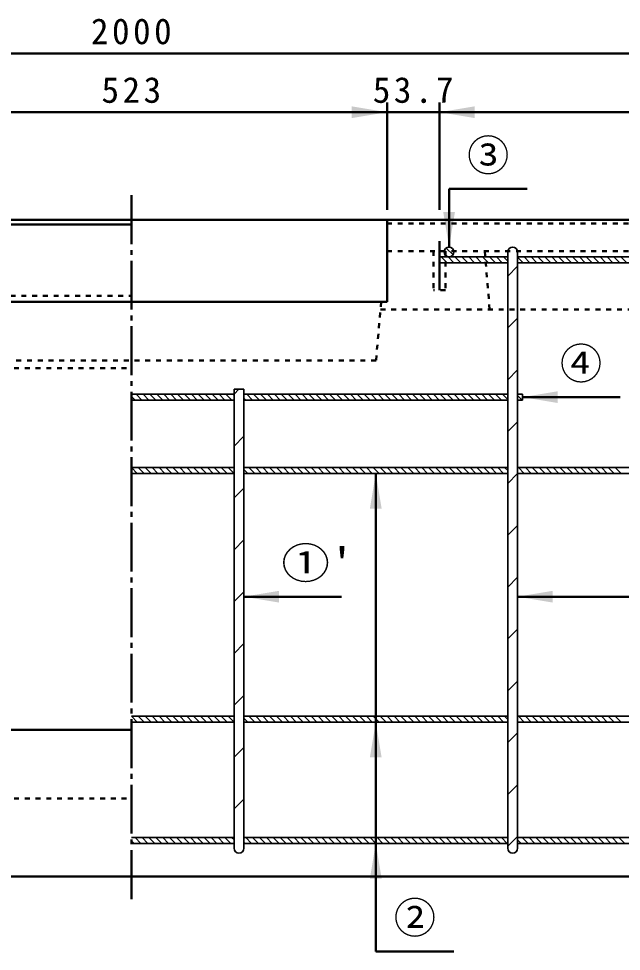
# Model space of a CAD drawing. Units: millimetres, scale not verified. Extents: x 100 to 4105, y 100 to 2870.
# Drawn here: x 2819 to 3436, y 833 to 1787 of the extents above; entities that cross this region are included whole.
import ezdxf
from ezdxf.enums import TextEntityAlignment as Align

# ---------------------------------------------------------------- set-up
doc = ezdxf.new("R2010")
doc.units = ezdxf.units.MM
doc.header["$LTSCALE"] = 5
doc.linetypes.add('USER1', pattern=[2.2, 1, -1.2])
doc.linetypes.add('USER3', pattern=[13.4, 10, -1.2, 1, -1.2])
doc.layers.add('V-nasSTD', color=7, linetype='Continuous', lineweight=50)
doc.styles.add('ＭＳ ゴシック', font='')
doc.styles.get('ＭＳ ゴシック').set_extended_font_data('MS Gothic')

msp = doc.modelspace()

# ---------------------------------------------------------------- hatches: boundary and pattern name
at = {"layer": 'V-nasSTD'}
for points in [[(3159.85, 1685.38), (3195.85, 1691.38), (3159.85, 1697.38)], [(3285.55, 1697.38), (3249.55, 1691.38), (3285.55, 1685.38)], [(3265.35, 1589.379), (3259.35, 1553.379), (3253.35, 1589.379)], [(3370.35, 1405.879), (3334.35, 1399.879), (3370.35, 1393.879)], [(3190.35, 1285.879), (3184.35, 1321.879), (3178.35, 1285.879)], [(3085.35, 1201.694), (3049.35, 1195.694), (3085.35, 1189.694)], [(3365.35, 1201.694), (3329.35, 1195.694), (3365.35, 1189.694)], [(3190.35, 1031.379), (3184.35, 1067.379), (3178.35, 1031.379)], [(3190.35, 907.379), (3184.35, 943.379), (3178.35, 907.379)]]:
    msp.add_hatch(color=256, dxfattribs=at).paths.add_polyline_path(points)

# ---------------------------------------------------------------- linework, layer by layer
for p, q in [((1934.35, 1751.38), (3934.35, 1751.38)), ((3195.85, 1591.38), (3195.85, 1701.38)), ((3249.55, 1591.38), (3249.55, 1701.38)), ((2672.85, 1691.38), (3195.85, 1691.38)), ((3195.85, 1691.38), (3249.55, 1691.38)), ((3249.55, 1691.38), (3880.65, 1691.38)), ((3259.35, 1612.879), (3259.35, 1553.379)), ((3259.35, 1612.879), (3339.35, 1612.879)), ((2672.85, 1581.38), (3195.85, 1581.38)), ((2672.85, 1576.38), (2934.35, 1576.38)), ((3195.85, 1581.38), (3934.35, 1581.38)), ((3195.85, 1581.38), (3195.85, 1497.38)), ((2672.85, 1497.38), (3195.85, 1497.38)), ((3334.35, 1399.879), (3434.35, 1399.879)), ((3184.35, 832.879), (3184.35, 1321.879)), ((3049.35, 1195.694), (3149.35, 1195.694)), ((4037.35, 1195.694), (3329.35, 1195.694)), ((2054.35, 1059.38), (2934.35, 1059.38)), ((1934.35, 909.38), (3934.35, 909.38)), ((3184.35, 832.879), (3264.35, 832.879))]:
    msp.add_line(p, q, dxfattribs=at)
at = {"layer": 'V-nasSTD', "linetype": 'USER3'}
for p, q in [((2934.35, 1606.38), (2934.35, 884.38)), ((3249.55, 1559.38), (3249.55, 1509.38))]:
    msp.add_line(p, q, dxfattribs=at)
at = {"layer": 'V-nasSTD', "linetype": 'USER1'}
for p, q in [((3195.85, 1577.38), (3934.35, 1577.38)), ((3195.85, 1549.38), (3934.35, 1549.38)), ((3243.55, 1549.38), (3243.55, 1509.38)), ((3255.55, 1549.38), (3255.55, 1509.38)), ((3295.85, 1549.38), (3300.85, 1489.38)), ((3255.55, 1509.38), (3243.55, 1509.38)), ((2678.85, 1503.38), (2934.35, 1503.38)), ((3189.85, 1497.38), (3184.591, 1437.269)), ((3189.151, 1489.38), (3934.35, 1489.38)), ((3184.591, 1437.269), (2684.109, 1437.269)), ((1934.35, 1429.38), (2934.35, 1429.38)), ((1934.35, 989.38), (2934.35, 989.38))]:
    msp.add_line(p, q, dxfattribs=at)
at = {"layer": 'V-nasSTD', "lineweight": 35}
for p, q in [((3254.494, 1547.189), (3258.16, 1543.523)), ((3256.364, 1552.39), (3263.361, 1545.393)), ((3319.35, 938.379), (3319.35, 1548.379)), ((3329.35, 1548.379), (3329.35, 938.379)), ((3319.35, 1543.379), (3249.35, 1543.379)), ((3249.35, 1537.379), (3249.35, 1543.379)), ((3249.35, 1538.19), (3250.161, 1537.379)), ((3319.35, 1537.379), (3249.35, 1537.379)), ((3251.232, 1543.379), (3257.232, 1537.379)), ((3258.304, 1543.379), (3264.304, 1537.379)), ((3265.375, 1543.379), (3271.375, 1537.379)), ((3272.446, 1543.379), (3278.446, 1537.379)), ((3279.517, 1543.379), (3285.517, 1537.379)), ((3286.588, 1543.379), (3292.588, 1537.379)), ((3293.659, 1543.379), (3299.659, 1537.379)), ((3300.73, 1543.379), (3306.73, 1537.379)), ((3307.801, 1543.379), (3313.801, 1537.379)), ((3314.872, 1543.379), (3319.35, 1538.901)), ((3329.35, 1543.379), (3539.35, 1543.379)), ((3329.35, 1543.043), (3335.014, 1537.379)), ((3539.35, 1537.379), (3329.35, 1537.379)), ((3336.085, 1543.379), (3342.085, 1537.379)), ((3343.156, 1543.379), (3349.156, 1537.379)), ((3350.227, 1543.379), (3356.227, 1537.379)), ((3357.298, 1543.379), (3363.298, 1537.379)), ((3364.37, 1543.379), (3370.37, 1537.379)), ((3371.441, 1543.379), (3377.441, 1537.379)), ((3378.512, 1543.379), (3384.512, 1537.379)), ((3385.583, 1543.379), (3391.583, 1537.379)), ((3392.654, 1543.379), (3398.654, 1537.379)), ((3399.725, 1543.379), (3405.725, 1537.379)), ((3406.796, 1543.379), (3412.796, 1537.379)), ((3413.867, 1543.379), (3419.867, 1537.379)), ((3420.938, 1543.379), (3426.938, 1537.379)), ((3428.009, 1543.379), (3434.009, 1537.379)), ((3435.08, 1543.379), (3441.08, 1537.379)), ((3319.35, 1523.727), (3329.35, 1533.727)), ((3319.35, 1470.694), (3329.35, 1480.694)), ((3319.35, 1417.661), (3329.35, 1427.661)), ((2934.35, 1402.879), (3039.35, 1402.879)), ((2939.184, 1402.879), (2945.184, 1396.879)), ((2946.255, 1402.879), (2952.255, 1396.879)), ((2953.326, 1402.879), (2959.326, 1396.879)), ((2960.397, 1402.879), (2966.397, 1396.879)), ((2967.468, 1402.879), (2973.468, 1396.879)), ((2974.539, 1402.879), (2980.539, 1396.879)), ((2981.611, 1402.879), (2987.611, 1396.879)), ((2988.682, 1402.879), (2994.682, 1396.879)), ((2995.753, 1402.879), (3001.753, 1396.879)), ((3002.824, 1402.879), (3008.824, 1396.879)), ((3009.895, 1402.879), (3015.895, 1396.879)), ((3016.966, 1402.879), (3022.966, 1396.879)), ((3024.037, 1402.879), (3030.037, 1396.879)), ((3031.108, 1402.879), (3037.108, 1396.879)), ((3038.179, 1402.879), (3039.35, 1401.708)), ((3039.35, 938.379), (3039.35, 1407.879)), ((3039.35, 1407.879), (3049.35, 1407.879)), ((3039.35, 1402.826), (3044.404, 1407.879)), ((3049.35, 1407.879), (3049.35, 938.379)), ((3049.35, 1402.879), (3319.35, 1402.879)), ((3052.321, 1402.879), (3058.321, 1396.879)), ((3059.392, 1402.879), (3065.392, 1396.879)), ((3066.463, 1402.879), (3072.463, 1396.879)), ((3073.534, 1402.879), (3079.534, 1396.879)), ((3080.605, 1402.879), (3086.605, 1396.879)), ((3087.677, 1402.879), (3093.677, 1396.879)), ((3094.748, 1402.879), (3100.748, 1396.879)), ((3101.819, 1402.879), (3107.819, 1396.879)), ((3108.89, 1402.879), (3114.89, 1396.879)), ((3115.961, 1402.879), (3121.961, 1396.879)), ((3123.032, 1402.879), (3129.032, 1396.879)), ((3130.103, 1402.879), (3136.103, 1396.879)), ((3137.174, 1402.879), (3143.174, 1396.879)), ((3144.245, 1402.879), (3150.245, 1396.879)), ((3151.316, 1402.879), (3157.316, 1396.879)), ((3158.387, 1402.879), (3164.387, 1396.879)), ((3165.458, 1402.879), (3171.458, 1396.879)), ((3172.529, 1402.879), (3178.529, 1396.879)), ((3179.6, 1402.879), (3185.6, 1396.879)), ((3186.671, 1402.879), (3192.671, 1396.879)), ((3193.743, 1402.879), (3199.743, 1396.879)), ((3200.814, 1402.879), (3206.814, 1396.879)), ((3207.885, 1402.879), (3213.885, 1396.879)), ((3214.956, 1402.879), (3220.956, 1396.879)), ((3222.027, 1402.879), (3228.027, 1396.879)), ((3229.098, 1402.879), (3235.098, 1396.879)), ((3236.169, 1402.879), (3242.169, 1396.879)), ((3243.24, 1402.879), (3249.24, 1396.879)), ((3250.311, 1402.879), (3256.311, 1396.879)), ((3257.382, 1402.879), (3263.382, 1396.879)), ((3264.453, 1402.879), (3270.453, 1396.879)), ((3271.524, 1402.879), (3277.524, 1396.879)), ((3278.595, 1402.879), (3284.595, 1396.879)), ((3285.666, 1402.879), (3291.666, 1396.879)), ((3292.738, 1402.879), (3298.738, 1396.879)), ((3299.809, 1402.879), (3305.809, 1396.879)), ((3306.88, 1402.879), (3312.88, 1396.879)), ((3313.951, 1402.879), (3319.35, 1397.48)), ((3329.35, 1402.879), (3334.35, 1402.879)), ((3334.35, 1402.879), (3334.35, 1396.879)), ((2934.35, 1400.642), (2938.113, 1396.879)), ((3039.35, 1396.879), (2934.35, 1396.879)), ((3049.35, 1398.779), (3051.25, 1396.879)), ((3049.35, 1396.879), (3319.35, 1396.879)), ((3329.35, 1401.622), (3334.093, 1396.879)), ((3334.35, 1396.879), (3329.35, 1396.879)), ((3319.35, 1364.628), (3329.35, 1374.628)), ((3039.35, 1349.793), (3049.35, 1359.793)), ((2934.35, 1327.879), (3039.35, 1327.879)), ((2934.35, 1327.863), (2940.334, 1321.879)), ((2941.405, 1327.879), (2947.405, 1321.879)), ((2948.476, 1327.879), (2954.476, 1321.879)), ((2955.547, 1327.879), (2961.547, 1321.879)), ((2962.618, 1327.879), (2968.618, 1321.879)), ((2969.689, 1327.879), (2975.689, 1321.879)), ((2976.76, 1327.879), (2982.76, 1321.879)), ((2983.831, 1327.879), (2989.831, 1321.879)), ((2990.902, 1327.879), (2996.902, 1321.879)), ((2997.973, 1327.879), (3003.973, 1321.879)), ((3005.045, 1327.879), (3011.045, 1321.879)), ((3012.116, 1327.879), (3018.116, 1321.879)), ((3019.187, 1327.879), (3025.187, 1321.879)), ((3026.258, 1327.879), (3032.258, 1321.879)), ((3033.329, 1327.879), (3039.329, 1321.879)), ((3049.35, 1327.879), (3319.35, 1327.879)), ((3054.542, 1327.879), (3060.542, 1321.879)), ((3061.613, 1327.879), (3067.613, 1321.879)), ((3068.684, 1327.879), (3074.684, 1321.879)), ((3075.755, 1327.879), (3081.755, 1321.879)), ((3082.826, 1327.879), (3088.826, 1321.879)), ((3089.897, 1327.879), (3095.897, 1321.879)), ((3096.968, 1327.879), (3102.968, 1321.879)), ((3104.039, 1327.879), (3110.039, 1321.879)), ((3111.111, 1327.879), (3117.111, 1321.879)), ((3118.182, 1327.879), (3124.182, 1321.879)), ((3125.253, 1327.879), (3131.253, 1321.879)), ((3132.324, 1327.879), (3138.324, 1321.879)), ((3139.395, 1327.879), (3145.395, 1321.879)), ((3146.466, 1327.879), (3152.466, 1321.879)), ((3153.537, 1327.879), (3159.537, 1321.879)), ((3160.608, 1327.879), (3166.608, 1321.879)), ((3167.679, 1327.879), (3173.679, 1321.879)), ((3174.75, 1327.879), (3180.75, 1321.879)), ((3181.821, 1327.879), (3187.821, 1321.879)), ((3188.892, 1327.879), (3194.892, 1321.879)), ((3195.963, 1327.879), (3201.963, 1321.879)), ((3203.034, 1327.879), (3209.034, 1321.879)), ((3210.105, 1327.879), (3216.105, 1321.879)), ((3217.177, 1327.879), (3223.177, 1321.879)), ((3224.248, 1327.879), (3230.248, 1321.879)), ((3231.319, 1327.879), (3237.319, 1321.879)), ((3238.39, 1327.879), (3244.39, 1321.879)), ((3245.461, 1327.879), (3251.461, 1321.879)), ((3252.532, 1327.879), (3258.532, 1321.879)), ((3259.603, 1327.879), (3265.603, 1321.879)), ((3266.674, 1327.879), (3272.674, 1321.879)), ((3273.745, 1327.879), (3279.745, 1321.879)), ((3280.816, 1327.879), (3286.816, 1321.879)), ((3287.887, 1327.879), (3293.887, 1321.879)), ((3294.958, 1327.879), (3300.958, 1321.879)), ((3302.029, 1327.879), (3308.029, 1321.879)), ((3309.1, 1327.879), (3315.1, 1321.879)), ((3316.171, 1327.879), (3319.35, 1324.7)), ((3329.35, 1327.879), (3539.35, 1327.879)), ((3330.314, 1327.879), (3336.314, 1321.879)), ((3337.385, 1327.879), (3343.385, 1321.879)), ((3344.456, 1327.879), (3350.456, 1321.879)), ((3351.527, 1327.879), (3357.527, 1321.879)), ((3358.598, 1327.879), (3364.598, 1321.879)), ((3365.669, 1327.879), (3371.669, 1321.879)), ((3372.74, 1327.879), (3378.74, 1321.879)), ((3379.811, 1327.879), (3385.811, 1321.879)), ((3386.882, 1327.879), (3392.882, 1321.879)), ((3393.953, 1327.879), (3399.953, 1321.879)), ((3401.024, 1327.879), (3407.024, 1321.879)), ((3408.095, 1327.879), (3414.095, 1321.879)), ((3415.166, 1327.879), (3421.166, 1321.879)), ((3422.238, 1327.879), (3428.238, 1321.879)), ((3429.309, 1327.879), (3435.309, 1321.879)), ((2934.35, 1321.879), (3039.35, 1321.879)), ((3049.35, 1326), (3053.471, 1321.879)), ((3049.35, 1321.879), (3319.35, 1321.879)), ((3319.35, 1311.595), (3329.35, 1321.595)), ((3539.35, 1321.879), (3329.35, 1321.879)), ((3039.35, 1296.76), (3049.35, 1306.76)), ((3319.35, 1258.562), (3329.35, 1268.562)), ((3039.35, 1243.727), (3049.35, 1253.727)), ((3319.35, 1205.529), (3329.35, 1215.529)), ((3039.35, 1190.694), (3049.35, 1200.694)), ((3319.35, 1152.496), (3329.35, 1162.496)), ((3039.35, 1137.661), (3049.35, 1147.661)), ((3319.35, 1099.463), (3329.35, 1109.463)), ((3039.35, 1084.628), (3049.35, 1094.628)), ((2934.35, 1073.379), (3039.35, 1073.379)), ((2934.35, 1073.363), (2940.334, 1067.379)), ((2941.405, 1073.379), (2947.405, 1067.379)), ((2948.476, 1073.379), (2954.476, 1067.379)), ((2955.547, 1073.379), (2961.547, 1067.379)), ((2962.618, 1073.379), (2968.618, 1067.379)), ((2969.689, 1073.379), (2975.689, 1067.379)), ((2976.76, 1073.379), (2982.76, 1067.379)), ((2983.831, 1073.379), (2989.831, 1067.379)), ((2990.902, 1073.379), (2996.902, 1067.379)), ((2997.973, 1073.379), (3003.973, 1067.379)), ((3005.045, 1073.379), (3011.045, 1067.379)), ((3012.116, 1073.379), (3018.116, 1067.379)), ((3019.187, 1073.379), (3025.187, 1067.379)), ((3026.258, 1073.379), (3032.258, 1067.379)), ((3033.329, 1073.379), (3039.329, 1067.379)), ((3049.35, 1073.379), (3319.35, 1073.379)), ((3049.35, 1071.5), (3053.471, 1067.379)), ((3054.542, 1073.379), (3060.542, 1067.379)), ((3061.613, 1073.379), (3067.613, 1067.379)), ((3068.684, 1073.379), (3074.684, 1067.379)), ((3075.755, 1073.379), (3081.755, 1067.379)), ((3082.826, 1073.379), (3088.826, 1067.379)), ((3089.897, 1073.379), (3095.897, 1067.379)), ((3096.968, 1073.379), (3102.968, 1067.379)), ((3104.039, 1073.379), (3110.039, 1067.379)), ((3111.111, 1073.379), (3117.111, 1067.379)), ((3118.182, 1073.379), (3124.182, 1067.379)), ((3125.253, 1073.379), (3131.253, 1067.379)), ((3132.324, 1073.379), (3138.324, 1067.379)), ((3139.395, 1073.379), (3145.395, 1067.379)), ((3146.466, 1073.379), (3152.466, 1067.379)), ((3153.537, 1073.379), (3159.537, 1067.379)), ((3160.608, 1073.379), (3166.608, 1067.379)), ((3167.679, 1073.379), (3173.679, 1067.379)), ((3174.75, 1073.379), (3180.75, 1067.379)), ((3181.821, 1073.379), (3187.821, 1067.379)), ((3188.892, 1073.379), (3194.892, 1067.379)), ((3195.963, 1073.379), (3201.963, 1067.379)), ((3203.034, 1073.379), (3209.034, 1067.379)), ((3210.105, 1073.379), (3216.105, 1067.379)), ((3217.177, 1073.379), (3223.177, 1067.379)), ((3224.248, 1073.379), (3230.248, 1067.379)), ((3231.319, 1073.379), (3237.319, 1067.379)), ((3238.39, 1073.379), (3244.39, 1067.379)), ((3245.461, 1073.379), (3251.461, 1067.379)), ((3252.532, 1073.379), (3258.532, 1067.379)), ((3259.603, 1073.379), (3265.603, 1067.379)), ((3266.674, 1073.379), (3272.674, 1067.379)), ((3273.745, 1073.379), (3279.745, 1067.379)), ((3280.816, 1073.379), (3286.816, 1067.379)), ((3287.887, 1073.379), (3293.887, 1067.379)), ((3294.958, 1073.379), (3300.958, 1067.379)), ((3302.029, 1073.379), (3308.029, 1067.379)), ((3309.1, 1073.379), (3315.1, 1067.379)), ((3316.171, 1073.379), (3319.35, 1070.2)), ((3329.35, 1073.379), (3539.35, 1073.379)), ((3330.314, 1073.379), (3336.314, 1067.379)), ((3337.385, 1073.379), (3343.385, 1067.379)), ((3344.456, 1073.379), (3350.456, 1067.379)), ((3351.527, 1073.379), (3357.527, 1067.379)), ((3358.598, 1073.379), (3364.598, 1067.379)), ((3365.669, 1073.379), (3371.669, 1067.379)), ((3372.74, 1073.379), (3378.74, 1067.379)), ((3379.811, 1073.379), (3385.811, 1067.379)), ((3386.882, 1073.379), (3392.882, 1067.379)), ((3393.953, 1073.379), (3399.953, 1067.379)), ((3401.024, 1073.379), (3407.024, 1067.379)), ((3408.095, 1073.379), (3414.095, 1067.379)), ((3415.166, 1073.379), (3421.166, 1067.379)), ((3422.238, 1073.379), (3428.238, 1067.379)), ((3429.309, 1073.379), (3435.309, 1067.379)), ((2934.35, 1067.379), (3039.35, 1067.379)), ((3049.35, 1067.379), (3319.35, 1067.379)), ((3539.35, 1067.379), (3329.35, 1067.379)), ((3319.35, 1046.43), (3329.35, 1056.43)), ((3039.35, 1031.595), (3049.35, 1041.595)), ((3319.35, 993.397), (3329.35, 1003.397)), ((3039.35, 978.562), (3049.35, 988.562)), ((2934.35, 949.379), (3039.35, 949.379)), ((2934.35, 946.084), (2937.055, 943.379)), ((2938.126, 949.379), (2944.126, 943.379)), ((2945.197, 949.379), (2951.197, 943.379)), ((2952.268, 949.379), (2958.268, 943.379)), ((2959.339, 949.379), (2965.339, 943.379)), ((2966.41, 949.379), (2972.41, 943.379)), ((2973.481, 949.379), (2979.481, 943.379)), ((2980.552, 949.379), (2986.552, 943.379)), ((2987.623, 949.379), (2993.623, 943.379)), ((2994.694, 949.379), (3000.694, 943.379)), ((3001.765, 949.379), (3007.765, 943.379)), ((3008.836, 949.379), (3014.836, 943.379)), ((3015.907, 949.379), (3021.907, 943.379)), ((3022.978, 949.379), (3028.978, 943.379)), ((3030.05, 949.379), (3036.05, 943.379)), ((3037.121, 949.379), (3039.35, 947.15)), ((3049.35, 949.379), (3319.35, 949.379)), ((3051.263, 949.379), (3057.263, 943.379)), ((3058.334, 949.379), (3064.334, 943.379)), ((3065.405, 949.379), (3071.405, 943.379)), ((3072.476, 949.379), (3078.476, 943.379)), ((3079.547, 949.379), (3085.547, 943.379)), ((3086.618, 949.379), (3092.618, 943.379)), ((3093.689, 949.379), (3099.689, 943.379)), ((3100.76, 949.379), (3106.76, 943.379)), ((3107.831, 949.379), (3113.831, 943.379)), ((3114.902, 949.379), (3120.902, 943.379)), ((3121.973, 949.379), (3127.973, 943.379)), ((3129.045, 949.379), (3135.045, 943.379)), ((3136.116, 949.379), (3142.116, 943.379)), ((3143.187, 949.379), (3149.187, 943.379)), ((3150.258, 949.379), (3156.258, 943.379)), ((3157.329, 949.379), (3163.329, 943.379)), ((3164.4, 949.379), (3170.4, 943.379)), ((3171.471, 949.379), (3177.471, 943.379)), ((3178.542, 949.379), (3184.542, 943.379)), ((3185.613, 949.379), (3191.613, 943.379)), ((3192.684, 949.379), (3198.684, 943.379)), ((3199.755, 949.379), (3205.755, 943.379)), ((3206.826, 949.379), (3212.826, 943.379)), ((3213.897, 949.379), (3219.897, 943.379)), ((3220.968, 949.379), (3226.968, 943.379)), ((3228.039, 949.379), (3234.039, 943.379)), ((3235.111, 949.379), (3241.111, 943.379)), ((3242.182, 949.379), (3248.182, 943.379)), ((3249.253, 949.379), (3255.253, 943.379)), ((3256.324, 949.379), (3262.324, 943.379)), ((3263.395, 949.379), (3269.395, 943.379)), ((3270.466, 949.379), (3276.466, 943.379)), ((3277.537, 949.379), (3283.537, 943.379)), ((3284.608, 949.379), (3290.608, 943.379)), ((3291.679, 949.379), (3297.679, 943.379)), ((3298.75, 949.379), (3304.75, 943.379)), ((3305.821, 949.379), (3311.821, 943.379)), ((3312.892, 949.379), (3318.892, 943.379)), ((3319.35, 940.364), (3329.35, 950.364)), ((3329.35, 949.379), (3539.35, 949.379)), ((3329.35, 947.063), (3333.034, 943.379)), ((3334.105, 949.379), (3340.105, 943.379)), ((3341.177, 949.379), (3347.177, 943.379)), ((3348.248, 949.379), (3354.248, 943.379)), ((3355.319, 949.379), (3361.319, 943.379)), ((3362.39, 949.379), (3368.39, 943.379)), ((3369.461, 949.379), (3375.461, 943.379)), ((3376.532, 949.379), (3382.532, 943.379)), ((3383.603, 949.379), (3389.603, 943.379)), ((3390.674, 949.379), (3396.674, 943.379)), ((3397.745, 949.379), (3403.745, 943.379)), ((3404.816, 949.379), (3410.816, 943.379)), ((3411.887, 949.379), (3417.887, 943.379)), ((3418.958, 949.379), (3424.958, 943.379)), ((3426.029, 949.379), (3432.029, 943.379)), ((3433.1, 949.379), (3439.1, 943.379)), ((2934.35, 943.379), (3039.35, 943.379)), ((3049.35, 944.221), (3050.192, 943.379)), ((3049.35, 943.379), (3319.35, 943.379)), ((3539.35, 943.379), (3329.35, 943.379))]:
    msp.add_line(p, q, dxfattribs=at)
msp.add_circle((3259.35, 1548.379), 5, dxfattribs=at)
for centre, start, end in [((3324.35, 1548.379), 0, 180), ((3044.35, 938.379), 180, 0), ((3324.35, 938.379), 180, 0)]:
    msp.add_arc(centre, 5, start, end, dxfattribs=at)

# ---------------------------------------------------------------- texts
at = {"layer": 'V-nasSTD', "style": 'ＭＳ ゴシック'}
for s, p in [('③', (3277.75, 1663.079)), ('④', (3372.75, 1450.079)), ('②', (3202.75, 883.079))]:
    msp.add_text(s, height=31.67, dxfattribs=at).set_placement(p, align=Align.TOP_LEFT)
at = {"layer": 'V-nasSTD', "style": 'ＭＳ ゴシック', "width": 1.15}
msp.add_text("①'", height=31.67, dxfattribs=at).set_placement((3087.75, 1245.894), align=Align.TOP_LEFT)
at = {"layer": 'V-nasSTD', "char_height": 26.39, "attachment_point": 1, "style": 'ＭＳ ゴシック'}
for s, insert in [('\\T1.2;2000', (2892.95, 1787.38)), ('\\T1.2;523', (2903.75, 1727.38)), ('\\T1.2;53.7', (3181.3, 1727.38))]:
    msp.add_mtext(s, dxfattribs=dict(at, insert=insert))

doc.saveas('drawing.dxf')
